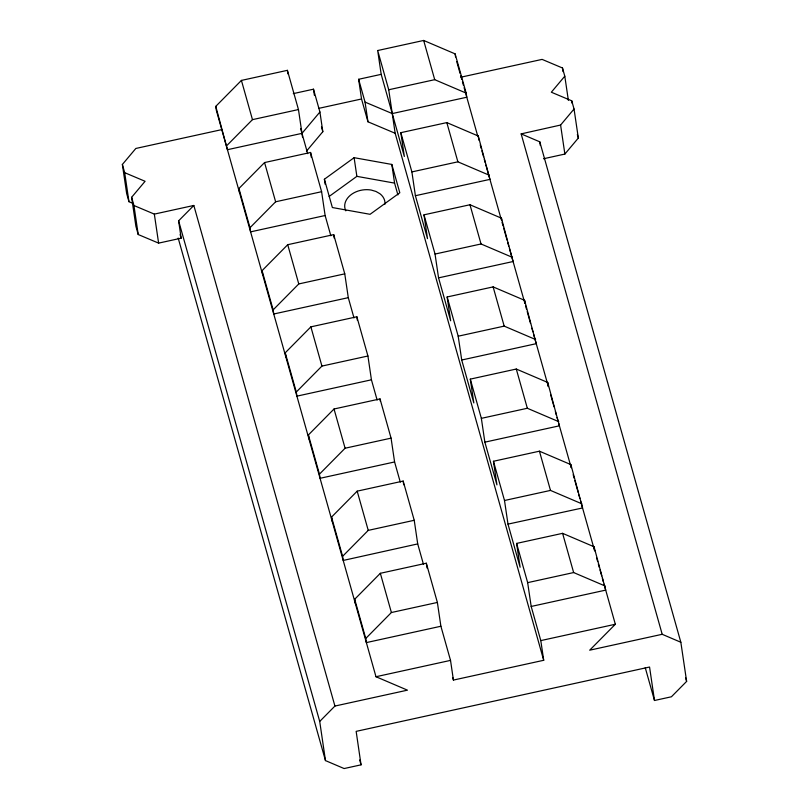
<?xml version="1.0" encoding="UTF-8"?>
<svg xmlns="http://www.w3.org/2000/svg" width="809" height="809" viewBox="0 0 809 809"><rect width="100%" height="100%" fill="white"/><g stroke="black" fill="none" stroke-linecap="round" stroke-linejoin="round"><path stroke-width="1.21" d="M133.495 203.615L128.965 201.704L126.649 193.493L122.371 164.47L135.831 148.462L221.99 129.571M680.844 642.265L662.197 634.296L521.148 133.879L539.795 141.838L680.844 642.265L686.629 681.4L671.419 696.782L654.491 700.493L649.556 667.031L356.152 731.366L361.047 764.839L344.118 768.55L325.471 760.591L319.717 721.436L334.926 706.055L193.826 205.456L178.617 220.837L181.145 238.19L158.615 243.125L138.218 234.529L135.902 226.318L131.624 197.305L145.084 181.287L124.687 172.681L122.371 164.47M293.293 93.622L313.488 89.192L319.919 112.006L301.969 133.364L227.44 149.705L215.77 106.363L241.416 80.415L287.397 70.332L298.46 109.559L302.515 137.055M306.439 151.192L322.821 131.695L319.919 112.006M460.857 77.199L542.091 59.391L562.488 67.986L564.793 76.198L551.344 92.216L571.741 100.812L574.046 109.023L578.334 138.046L564.874 154.064L543.496 158.756M521.148 133.879L560.597 125.041L574.046 109.023M226.823 145.59L252.469 119.641L298.46 109.559M239.535 192.633L238.928 188.507L264.563 162.558L310.555 152.476L321.608 191.703L325.127 215.518L330.841 235.783M325.127 215.518L250.588 231.859L249.981 227.733L275.626 201.785L321.608 191.703M262.682 274.777L262.076 270.651L287.721 244.702L333.702 234.62L344.765 273.846L348.285 297.661L353.988 317.927M348.285 297.661L273.745 314.003L273.139 309.877L298.774 283.939L344.765 273.846M285.84 356.921L285.233 352.805L310.878 326.856L356.86 316.774L367.923 356L371.432 379.805L377.146 400.081M371.432 379.805L296.903 396.157L296.286 392.031L321.931 366.083L367.923 356M308.998 439.075L308.391 434.949L334.026 409L380.018 398.918L391.071 438.144L394.59 461.959L400.283 482.134M394.59 461.959L320.051 478.301L319.444 474.175L345.089 448.226L391.071 438.144M332.145 521.218L331.538 517.093L357.184 491.154L403.165 481.062L414.228 520.288L417.717 543.911L423.441 564.267M417.717 543.911L343.208 560.445L342.601 556.319L368.237 530.38L414.228 520.288M355.303 603.372L354.696 599.247L380.341 573.298L426.323 563.216L437.376 602.442L440.895 626.247L450.522 660.387L453.424 680.076L543.709 660.286L540.796 640.597L531.179 606.457L527.66 582.642L516.607 543.415L562.589 533.333L594.049 546.763L605.708 590.115L531.179 606.457M440.895 626.247L366.356 642.599L365.749 638.473L391.394 612.524L437.376 602.442M604.04 584.169L615.336 624.255L589.69 650.193L662.197 634.296M324.389 179.234L354.109 157.684L391.819 164.439L399.798 192.754L370.077 214.304L332.368 207.539L324.389 179.234L325.117 184.209M329.121 196.466L356.87 176.352L394.58 183.117L397.907 194.918M377.682 50.532L423.663 40.45L455.123 53.879L466.176 93.106L466.783 97.232L392.254 113.573L365.051 102.106L358.62 79.292L381.191 74.347L377.682 50.532L388.735 89.759L395.156 133.263L543.709 660.286M388.735 89.759L434.716 79.676L466.176 93.106M318.827 108.345L361.532 98.981L358.62 79.292M381.191 74.347L404.348 156.491L400.829 132.676L446.821 122.594L478.271 136.023L489.941 179.376L415.401 195.717L427.506 238.635L423.987 214.83L469.968 204.748L501.428 218.167L513.098 261.519L438.559 277.861L450.653 320.789L447.144 296.974L493.126 286.892L524.586 300.321L536.246 343.673L461.717 360.015L473.811 402.933L470.292 379.128L516.284 369.035L547.733 382.465L559.403 425.817L484.864 442.159L496.938 484.884L493.45 461.272L539.431 451.189L570.891 464.609L582.561 507.961L507.991 524.121L520.116 567.23L516.607 543.415M131.624 197.305L133.94 205.516L154.337 214.112L193.826 205.456M415.401 195.717L411.892 171.912L457.874 161.82L489.334 175.25M438.559 277.861L435.04 254.056L481.031 243.974L512.481 257.393M461.717 360.015L458.197 336.2L504.179 326.118L535.639 339.547M484.864 442.159L481.355 418.354L527.337 408.262L558.797 421.691M507.991 524.121L504.503 500.498L550.494 490.416L581.944 503.845M527.66 582.642L573.642 572.56L605.102 585.989M215.77 106.363L216.377 110.479L375.983 676.729L450.522 660.387M540.796 640.597L615.336 624.255M334.926 706.055L407.443 690.158L375.983 676.729M361.532 98.981L367.964 121.795L395.156 133.263M577.343 134.527L578.334 138.046M685.597 677.75L686.629 681.4M645.248 667.688L654.491 700.493M456.731 61.565L460.088 73.457M460.756 75.834L461.757 79.393M462.435 81.77L463.436 85.339M464.103 87.716L477.876 136.569M480.222 144.902L481.234 148.472M481.901 150.848L483.58 156.794M484.247 159.171L485.248 162.73M485.916 165.107L501.368 219.906M502.035 222.293L503.046 225.863M503.714 228.239L507.061 240.121M507.739 242.508L508.74 246.067M509.407 248.444L524.859 303.254M525.526 305.63L526.528 309.2M527.205 311.576L530.552 323.458M531.897 328.221L532.898 331.781M533.566 334.157L548.35 386.591L547.733 382.465M550.696 394.913L554.044 406.796M555.379 411.548L556.39 415.118M557.057 417.495L558.058 421.064M558.736 423.441L571.164 467.541M573.176 474.681L574.178 478.25M574.855 480.627L578.202 492.509M578.87 494.886L579.881 498.455M580.549 500.832L594.655 550.889L594.049 546.763M596.668 558.018L597.669 561.588M598.336 563.964L599.348 567.524M600.015 569.9L601.694 575.846M602.361 578.223L603.362 581.792M423.663 40.45L434.716 79.676M446.821 122.594L457.874 161.82M469.968 204.748L481.031 243.974M493.126 286.892L504.179 326.118M516.284 369.035L527.337 408.262M539.431 451.189L550.494 490.416M562.589 533.333L573.642 572.56M400.829 132.676L411.892 171.912M423.987 214.83L435.04 254.056M447.144 296.974L458.197 336.2M470.292 379.128L481.355 418.354M493.45 461.272L504.503 500.498M321.466 126.892L322.821 131.695M300.635 128.611L307.683 153.639M452.747 677.649L453.424 680.076M241.416 80.415L252.469 119.641M264.563 162.558L275.626 201.785M287.721 244.702L298.774 283.939M310.878 326.856L321.931 366.083M334.026 409L345.089 448.226M357.184 491.154L368.237 530.38M380.341 573.298L391.394 612.524M238.928 188.507L249.981 227.733M262.076 270.651L273.139 309.877M285.233 352.805L296.286 392.031M308.391 434.949L319.444 474.175M331.538 517.093L342.601 556.319M354.696 599.247L365.749 638.473M359.681 759.975L361.047 764.839M178.617 220.837L319.717 721.436M180.114 234.539L181.145 238.19M178.192 238.079L325.471 760.591M571.741 100.812L572.094 103.228M564.793 76.198L568.373 100.377M562.488 67.986L563.024 71.617M560.597 125.041L564.874 154.064M570.891 464.609L571.346 467.703M524.586 300.321L525.041 303.415M501.428 218.167L501.732 220.23M478.271 136.023L478.888 140.149M455.123 53.879L455.578 56.974M391.819 164.439L394.58 183.117M365.051 102.106L367.964 121.795M426.323 563.216L427.031 567.979M403.165 481.062L403.721 484.793M354.109 157.684L356.87 176.352M380.018 398.918L380.372 401.304M356.86 316.774L357.386 320.344M313.488 89.192L314.398 95.341M333.702 234.62L334.238 238.2M310.555 152.476L311.253 157.239M287.397 70.332L287.923 73.902M154.337 214.112L158.615 243.125M133.94 205.516L138.218 234.529M124.687 172.681L128.965 201.704M539.795 141.838L540.331 145.519M345.797 210.836A20.255 14.865 -8.4 0 1 350.509 195.131A20.255 14.865 -8.4 0 1 371.22 190.064L375.952 191.45L379.927 193.735A20.255 14.865 -8.4 0 1 384.973 204.202"/></g></svg>
